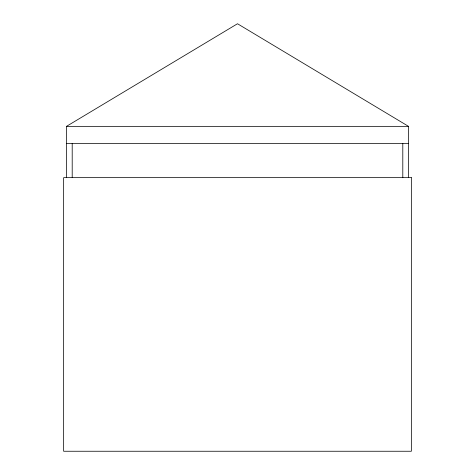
<?xml version="1.0" encoding="UTF-8"?>
<svg xmlns="http://www.w3.org/2000/svg" width="475" height="475" viewBox="0 0 475 475"><rect width="100%" height="100%" fill="white"/><g stroke="black" fill="none" stroke-linecap="round" stroke-linejoin="round"><path stroke-width="0.71" d="M66.5 177.567L66.5 126.35L237.5 23.75L408.5 126.35L408.5 177.567M66.5 126.35L408.5 126.35M66.5 143.45L408.5 143.45M402.8 143.45L402.8 177.721M72.2 143.45L72.2 177.567M411.35 177.65L63.65 177.65L63.65 451.25L411.35 451.25L411.35 177.65"/></g></svg>
